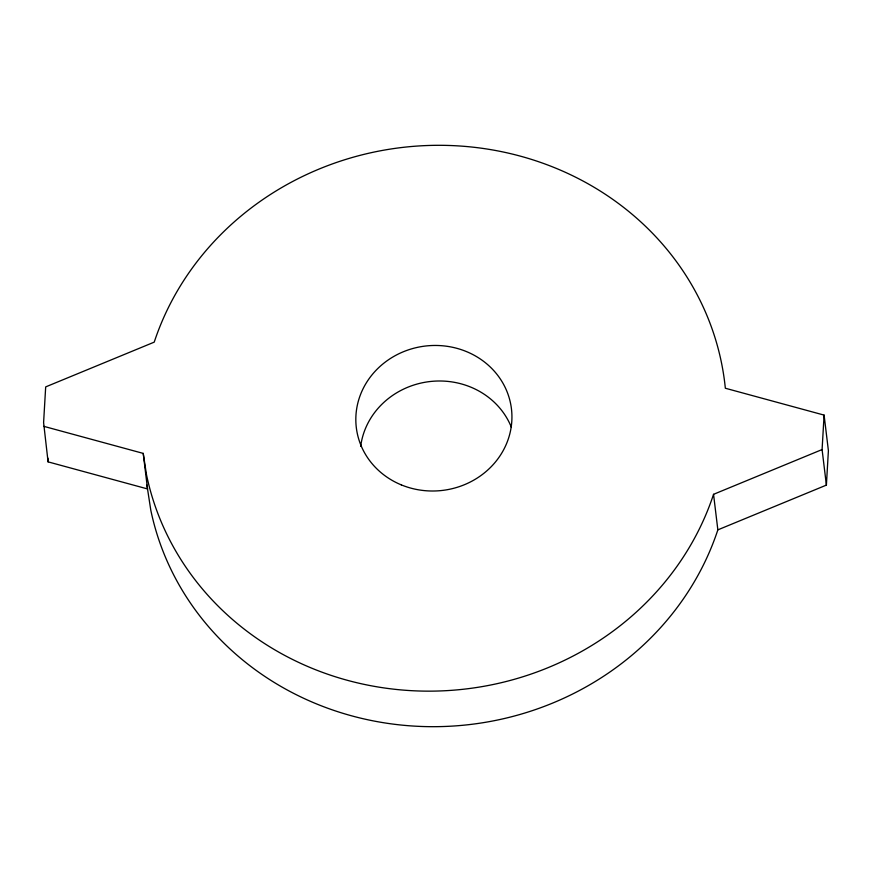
<?xml version="1.0" encoding="UTF-8"?>
<svg xmlns="http://www.w3.org/2000/svg" width="872" height="872" viewBox="0 0 872 872"><rect width="100%" height="100%" fill="white"/><g stroke="black" fill="none" stroke-linecap="round" stroke-linejoin="round"><path stroke-width="1.31" d="M146.932 485.061L150.802 510.207A293.003 272.62 -6.9 0 0 422.288 726.496A293.003 272.62 -6.9 0 0 717.852 529.86L826.394 485.105L822.089 449.56L824.095 415.105L725.341 388.236A293.003 272.62 -6.9 0 0 464.111 146.322A293.003 272.62 -6.9 0 0 154.224 342.14L45.682 386.896L43.6 422.582L48.08 461.866L147.521 488.93L143.226 453.396L43.774 426.332M826.394 485.105L828.4 450.639L824.095 415.105M143.226 453.396L146.496 474.673A293.003 272.62 -6.9 0 0 417.982 690.962A293.003 272.62 -6.9 0 0 713.547 494.326L822.089 449.56M713.547 494.326L717.852 529.86M47.906 458.116L48.08 461.866M360.692 446.322A78.131 72.692 -6.9 0 1 429.035 381.653A78.131 72.692 -6.9 0 1 511.384 427.313M401.294 484.876A78.131 72.692 -6.9 0 0 511.602 410.232A78.131 72.692 -6.9 0 0 388.748 359.591A78.131 72.692 -6.9 0 0 401.294 484.876"/></g></svg>
